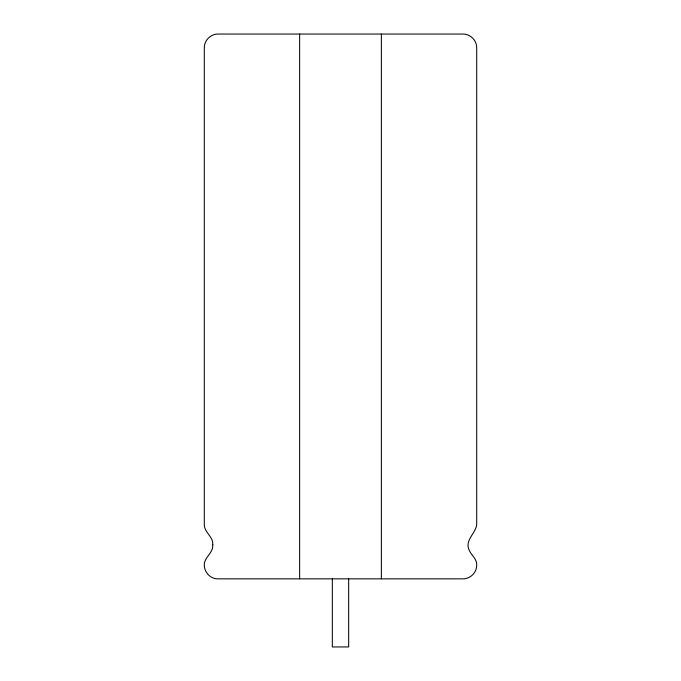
<?xml version="1.0" encoding="UTF-8"?>
<svg xmlns="http://www.w3.org/2000/svg" width="681" height="681" viewBox="0 0 681 681"><rect width="100%" height="100%" fill="white"/><g stroke="black" fill="none" stroke-linecap="round" stroke-linejoin="round"><path stroke-width="1.02" d="M381.36 34.05L381.36 578.85M348.672 578.85L348.672 646.95L332.328 646.95L332.328 578.85M299.64 34.05L299.64 578.85M212.761 544.8C213.357 551.755 206.811 555.781 204.768 561.706C202.376 569.997 209.297 579.012 217.92 578.85L463.08 578.85C470.367 578.893 476.743 572.517 476.7 565.23C477.117 559.135 471.686 555.636 469.396 550.648C464.059 540.425 475.891 533.546 476.7 524.37L476.7 47.67C476.743 40.383 470.367 34.007 463.08 34.05L217.92 34.05C210.633 34.007 204.257 40.383 204.3 47.67L204.3 524.37C203.994 532.44 213.519 536.543 212.761 544.8"/></g></svg>
